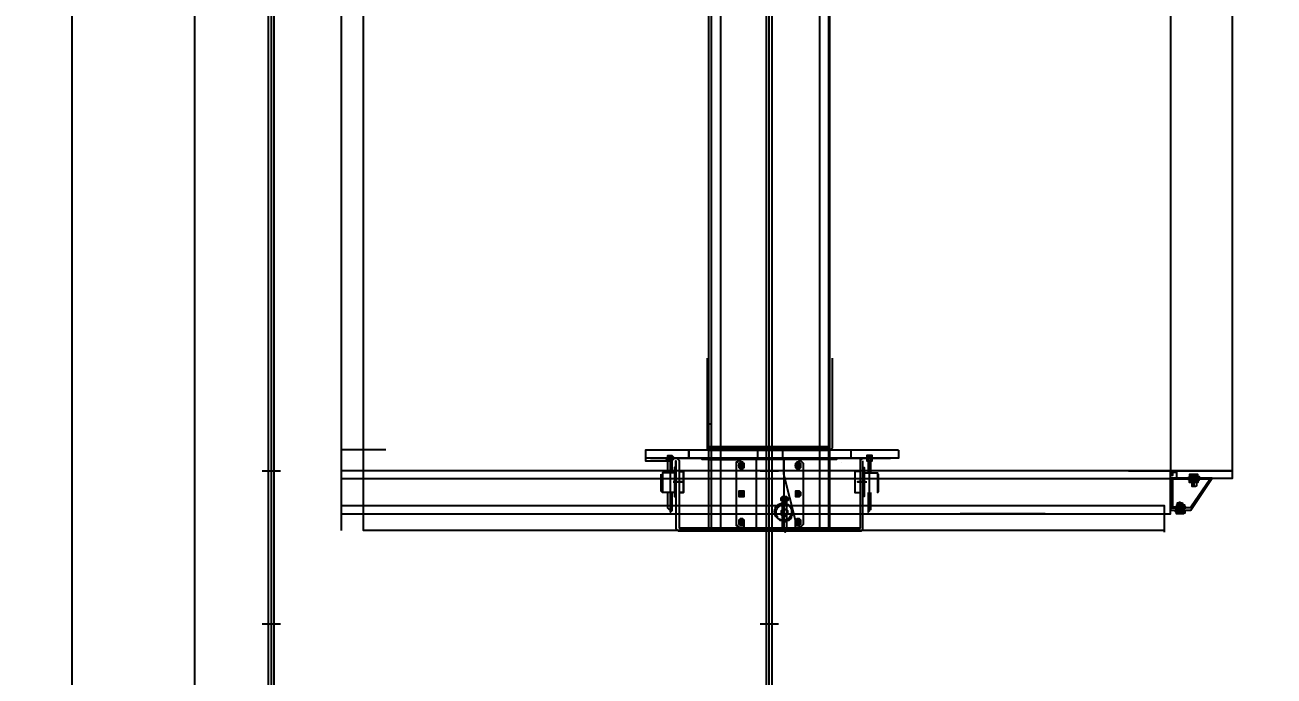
# Model space of a CAD drawing. Header units: millimetres. Extents: x -665 to 1025117, y -27997 to 4210.
# Drawn here: x 1373 to 3412, y -24729 to -23667 of the extents above; entities that cross this region are included whole.
import ezdxf

# ---------------------------------------------------------------- set-up
doc = ezdxf.new("R2010")
doc.units = ezdxf.units.MM
for name, color, linetype in [('$2$PDF_0', 7, 'Continuous'), ('AA_Architecture', 7, 'Continuous'), ('AA_Rail', 7, 'Continuous')]:
    doc.layers.add(name, color=color, linetype=linetype)
doc.layers.add('AA_Datum', color=7, linetype='Continuous', plot=False)
doc.styles.add('Century Gothic$001H0', font='cent.shx')
doc.dimstyles.new('Copy of ISO-25', dxfattribs={"dimtxt": 250, "dimasz": 80, "dimexe": 1.25, "dimexo": 0.625, "dimtad": 1, "dimtxsty": 'Century Gothic$001H0', "dimblk": 'ARCHTICK', "dimcen": 2.5, "dimadec": 0, "dimazin": 0, "dimtfac": 1, "dimtmove": 0, "dimatfit": 3, "dimfxl": 1, "dimarcsym": 0})

# ---------------------------------------------------------------- blocks, each defined once
blk = doc.blocks.new('_ArchTick')
at = {"color": 0, "linetype": 'ByBlock', "const_width": 0.15}
blk.add_lwpolyline([(-0.5, -0.5), (0.5, 0.5)], dxfattribs=at)
blk = doc.blocks.new('*D109')
at = {"color": 0, "lineweight": -2, "transparency": 16777216}
for p, q in [((3650, -8194.2), (249.4, -8194.2)), ((250.6, -25694.2), (250.6, -8194.2)), ((3650, -25694.2), (249.4, -25694.2))]:
    blk.add_line(p, q, dxfattribs=at)
at = {"layer": 'Defpoints', "color": 0, "transparency": 16777216}
for p in [(250.6, -8194.2), (3650.6, -8194.2), (3650.6, -25694.2)]:
    blk.add_point(p, dxfattribs=at)
at = {"color": 0, "lineweight": -2, "transparency": 16777216, "xscale": 80, "yscale": 80, "zscale": 80}
for p, rotation in [((250.6, -8194.2), 90), ((250.6, -25694.2), 270)]:
    blk.add_blockref('_ArchTick', p, dxfattribs=dict(at, rotation=rotation))
at = {"color": 0, "transparency": 16777216, "insert": (125, -16944.2), "char_height": 250, "attachment_point": 5, "rotation": 90, "style": 'Century Gothic$001H0'}
blk.add_mtext('SHAFT TOTAL HEIGHT 17500', dxfattribs=at)

msp = doc.modelspace()

# ---------------------------------------------------------------- linework, layer by layer
at = {"layer": '$2$PDF_0', "lineweight": 25}
for points in [[(3233.024, -24491.868), (1925.625, -24491.868), (1925.625, -22094.249), (3250.625, -22094.249), (3250.625, -22506.779), (3311.251, -22506.779), (3311.251, -22476.931), (3313.207, -22476.931), (3313.207, -22506.779), (3313.207, -22508.535), (3311.251, -22508.535), (3250.625, -22508.535), (3248.669, -22506.779), (3248.669, -22094.249)], [(1925.625, -24491.868), (1925.625, -22194.249)], [(2687.103, -24492.098), (2687.103, -22640.666), (2489.188, -22640.666), (2489.188, -24492.098)], [(2493.491, -22640.666), (2493.491, -24492.098)], [(2508.549, -22640.666), (2508.549, -24492.098)], [(2669.893, -22640.666), (2669.893, -24492.098)], [(2684.952, -22640.666), (2684.952, -24492.098)], [(2487.037, -24210.285), (2487.037, -24354.418), (2487.037, -24356.569), (2487.037, -24358.721), (2489.188, -24358.721), (2489.188, -24360.872), (2491.339, -24360.872), (2684.952, -24360.872), (2687.103, -24360.872), (2689.254, -24358.721), (2691.405, -24356.569), (2691.405, -24354.418), (2691.405, -24210.285)], [(2489.188, -24212.436), (2489.188, -24356.569), (2687.103, -24356.569), (2687.103, -24212.436)], [(2489.188, -24317.847), (2493.491, -24317.847)], [(2684.952, -24317.847), (2687.103, -24317.847)], [(2798.968, -24360.872), (2385.928, -24360.872), (2385.928, -24378.082), (2424.651, -24378.082)], [(2798.968, -24360.872), (2798.968, -24373.779), (2743.035, -24373.779), (2740.884, -24373.779), (2738.733, -24373.779), (2738.733, -24375.931), (2736.582, -24375.931), (2736.582, -24378.082), (2736.582, -24487.795), (2441.861, -24487.795), (2736.582, -24487.795)], [(2489.188, -24354.418), (2687.103, -24354.418)], [(2568.784, -24360.872), (2568.784, -24373.779), (2568.784, -24375.931)], [(2609.658, -24360.872), (2609.658, -24373.779), (2609.658, -24375.931), (2609.658, -24373.779)], [(2721.523, -24360.872), (2721.523, -24373.779)], [(2424.651, -24373.779), (2385.928, -24373.779)], [(2422.5, -24397.443), (2422.5, -24380.233), (2422.5, -24378.082), (2422.5, -24375.931), (2420.348, -24375.931), (2420.348, -24373.779), (2422.5, -24371.628), (2422.5, -24369.477), (2424.651, -24369.477), (2426.802, -24369.477), (2428.953, -24369.477), (2431.105, -24371.628), (2431.105, -24373.779), (2431.105, -24375.931), (2428.953, -24378.082), (2428.953, -24380.233), (2428.953, -24397.443)], [(2426.802, -24397.443), (2426.802, -24380.233), (2426.802, -24378.082), (2426.802, -24375.931), (2428.953, -24375.931), (2428.953, -24373.779), (2428.953, -24371.628), (2426.802, -24371.628), (2424.651, -24371.628), (2424.651, -24373.779), (2422.5, -24373.779), (2424.651, -24373.779), (2424.651, -24375.931), (2424.651, -24378.082), (2426.802, -24378.082), (2426.802, -24380.233)], [(2431.105, -24375.931), (2431.105, -24375.931)], [(2441.861, -24487.795), (2441.861, -24378.082), (2439.71, -24375.931), (2439.71, -24373.779), (2437.558, -24373.779), (2435.407, -24373.779), (2437.558, -24373.779), (2439.71, -24375.931), (2441.861, -24378.082)], [(2435.407, -24436.165), (2435.407, -24378.082), (2435.407, -24485.644), (2435.407, -24487.795), (2437.558, -24489.947), (2439.71, -24492.098), (2441.861, -24492.098), (2736.582, -24492.098), (2738.733, -24492.098), (2740.884, -24489.947), (2740.884, -24487.795), (2740.884, -24485.644), (2740.884, -24378.082)], [(2491.339, -24375.931), (2534.364, -24375.931)], [(2542.969, -24380.233), (2542.969, -24390.989), (2542.969, -24382.384), (2542.969, -24384.536), (2545.121, -24384.536), (2545.121, -24386.687), (2542.969, -24386.687), (2542.969, -24388.838), (2540.818, -24388.838), (2540.818, -24386.687), (2538.667, -24386.687), (2538.667, -24384.536), (2540.818, -24384.536), (2540.818, -24382.384), (2542.969, -24382.384)], [(2566.633, -24375.931), (2566.633, -24487.795)], [(2631.17, -24487.795), (2631.17, -24474.888), (2611.809, -24399.594), (2611.809, -24375.931), (2611.809, -24487.795), (2611.809, -24489.947), (2609.658, -24487.795), (2609.658, -24461.98), (2609.658, -24446.922), (2609.658, -24444.77), (2609.658, -24442.619), (2607.507, -24442.619), (2607.507, -24440.468), (2607.507, -24438.317), (2609.658, -24436.165), (2611.809, -24436.165), (2613.96, -24436.165), (2616.112, -24436.165), (2616.112, -24438.317), (2618.263, -24438.317), (2618.263, -24440.468), (2618.263, -24442.619), (2616.112, -24442.619), (2616.112, -24444.77), (2616.112, -24446.922), (2616.112, -24461.98), (2616.112, -24492.098), (2613.96, -24494.249), (2611.809, -24492.098), (2611.809, -24461.98), (2611.809, -24446.922)], [(2687.103, -24375.931), (2644.078, -24375.931)], [(2706.464, -24380.233), (2706.464, -24380.233)], [(2753.791, -24397.443), (2753.791, -24380.233), (2753.791, -24378.082), (2755.943, -24378.082), (2755.943, -24375.931), (2755.943, -24373.779), (2755.943, -24371.628), (2755.943, -24369.477), (2753.791, -24369.477), (2751.64, -24369.477), (2749.489, -24369.477), (2747.338, -24369.477), (2747.338, -24371.628), (2747.338, -24373.779), (2747.338, -24375.931), (2747.338, -24378.082), (2749.489, -24378.082), (2749.489, -24380.233), (2749.489, -24397.443)], [(2751.64, -24397.443), (2751.64, -24380.233), (2751.64, -24378.082), (2749.489, -24375.931), (2749.489, -24373.779), (2749.489, -24371.628), (2751.64, -24371.628), (2753.791, -24371.628), (2753.791, -24373.779), (2753.791, -24375.931), (2751.64, -24378.082), (2751.64, -24380.233)], [(1889.439, -24464.487), (3242.802, -24464.487), (3242.802, -24394.249), (1889.439, -24394.249)], [(2433.256, -24397.443), (2413.895, -24397.443), (2413.895, -24429.712), (2411.743, -24427.56), (2411.743, -24399.594)], [(2426.802, -24438.317), (2426.802, -24386.687)], [(2538.667, -24386.687), (2547.272, -24384.536), (2538.667, -24386.687)], [(2542.969, -24382.384), (2542.969, -24382.384)], [(2542.969, -24388.838), (2542.969, -24388.838)], [(2631.17, -24386.687), (2639.775, -24384.536), (2631.17, -24386.687)], [(2631.17, -24384.536), (2631.17, -24384.536)], [(2635.473, -24382.384), (2635.473, -24382.384)], [(2635.473, -24388.838), (2635.473, -24388.838)], [(2736.582, -24395.292), (2727.977, -24395.292), (2727.977, -24429.712), (2736.582, -24429.712)], [(2743.035, -24397.443), (2764.548, -24397.443), (2764.548, -24429.712), (2766.699, -24427.56), (2766.699, -24399.594)], [(2751.64, -24438.317), (2751.64, -24386.687)], [(3174.354, -24394.249), (3242.802, -24394.249), (3180.221, -24394.249)], [(3311.251, -24406.154), (3344.498, -24406.154), (3344.498, -24394.249), (3342.542, -24394.249), (3242.802, -24394.249), (3287.783, -24394.249)], [(3256.492, -24394.249), (3242.802, -24394.249), (3242.802, -24400.202), (3242.802, -24401.392), (3244.758, -24401.392), (3246.714, -24401.392), (3246.714, -24400.202), (3246.714, -24396.63), (3248.669, -24396.63), (3252.581, -24396.63), (3252.581, -24404.963), (3252.581, -24406.154), (3254.536, -24406.154), (3276.049, -24406.154)], [(3248.669, -24396.63), (3248.669, -24396.63)], [(3279.96, -24394.249), (3270.182, -24394.249)], [(3285.827, -24400.202), (3276.049, -24400.202)], [(3279.96, -24404.963), (3278.004, -24403.773), (3278.004, -24401.392)], [(3281.916, -24420.44), (3281.916, -24399.011)], [(3281.916, -24400.202), (3281.916, -24400.202)], [(3281.916, -24403.773), (3281.916, -24400.202), (3281.916, -24403.773)], [(3285.827, -24401.392), (3285.827, -24403.773)], [(3242.802, -24407.344), (1889.439, -24407.344)], [(2431.105, -24412.502), (2446.163, -24412.502), (2431.105, -24412.502)], [(2745.186, -24412.502), (2732.279, -24412.502), (2747.338, -24412.502)], [(3246.714, -24406.154), (3246.714, -24406.154)], [(3279.96, -24408.535), (3278.004, -24409.725), (3278.004, -24413.297), (3276.049, -24413.297), (3274.093, -24413.297), (3274.093, -24409.725), (3287.783, -24409.725), (3287.783, -24413.297), (3285.827, -24413.297), (3281.916, -24413.297), (3279.96, -24413.297), (3278.004, -24413.297), (3278.004, -24418.059), (3278.004, -24419.249), (3283.872, -24419.249), (3285.827, -24418.059), (3285.827, -24413.297)], [(3274.093, -24413.297), (3274.093, -24413.297)], [(3285.827, -24409.725), (3285.827, -24413.297), (3276.049, -24413.297)], [(3283.872, -24404.963), (3281.916, -24403.773)], [(3283.872, -24408.535), (3281.916, -24409.725)], [(3285.827, -24406.154), (3291.694, -24406.154)], [(3285.827, -24413.297), (3285.827, -24413.297)], [(2433.256, -24429.712), (2413.895, -24429.712)], [(2426.802, -24455.527), (2424.651, -24457.678), (2422.5, -24455.527), (2422.5, -24429.712)], [(2428.953, -24429.712), (2428.953, -24459.829), (2426.802, -24461.98), (2426.802, -24459.829), (2426.802, -24429.712)], [(2538.667, -24431.863), (2538.667, -24431.863)], [(2542.969, -24427.56), (2542.969, -24436.165), (2542.969, -24427.56)], [(2542.969, -24429.712), (2542.969, -24429.712)], [(2542.969, -24436.165), (2542.969, -24436.165)], [(2545.121, -24431.863), (2545.121, -24431.863)], [(2547.272, -24431.863), (2547.272, -24431.863)], [(2613.96, -24442.619), (2613.96, -24442.619)], [(2631.17, -24431.863), (2631.17, -24431.863)], [(2635.473, -24427.56), (2635.473, -24436.165), (2635.473, -24427.56)], [(2635.473, -24427.56), (2635.473, -24436.165), (2635.473, -24427.56)], [(2635.473, -24429.712), (2635.473, -24429.712)], [(2635.473, -24436.165), (2635.473, -24436.165)], [(2637.624, -24431.863), (2637.624, -24431.863)], [(2639.775, -24431.863), (2639.775, -24431.863)], [(2749.489, -24429.712), (2749.489, -24459.829), (2749.489, -24461.98), (2751.64, -24459.829), (2751.64, -24429.712)], [(2751.64, -24455.527), (2753.791, -24457.678), (2753.791, -24455.527), (2753.791, -24429.712)], [(3233.024, -24494.249), (3233.024, -24451.392), (1889.439, -24451.392)], [(3264.315, -24450.202), (3252.581, -24450.202)], [(3254.536, -24460.916), (3254.536, -24463.297), (3254.536, -24464.487), (3252.581, -24464.487), (3252.581, -24463.297), (3252.581, -24460.916), (3266.27, -24460.916), (3266.27, -24463.297), (3264.315, -24463.297), (3264.315, -24464.487), (3262.359, -24464.487), (3262.359, -24463.297), (3260.403, -24464.487), (3256.492, -24464.487), (3254.536, -24463.297)], [(3252.581, -24463.297), (3252.581, -24463.297)], [(3254.536, -24453.773), (3254.536, -24450.202)], [(3256.492, -24459.725), (3256.492, -24460.916)], [(3258.448, -24465.678), (3258.448, -24444.249)], [(3260.403, -24459.725), (3260.403, -24460.916)], [(3262.359, -24450.202), (3262.359, -24453.773)], [(3262.359, -24463.297), (3262.359, -24460.916)], [(3262.359, -24463.297), (3262.359, -24463.297)], [(2538.667, -24479.19), (2547.272, -24477.039), (2538.667, -24479.19)], [(2542.969, -24472.737), (2542.969, -24483.493), (2542.969, -24472.737)], [(2542.969, -24474.888), (2542.969, -24474.888)], [(2542.969, -24481.342), (2542.969, -24481.342)], [(2547.272, -24487.795), (2547.272, -24474.888)], [(2631.17, -24479.19), (2639.775, -24477.039), (2631.17, -24479.19)], [(2631.17, -24477.039), (2631.17, -24477.039)], [(2635.473, -24472.737), (2635.473, -24483.493), (2635.473, -24472.737)], [(2635.473, -24472.737), (2635.473, -24483.493), (2635.473, -24472.737)], [(2635.473, -24474.888), (2635.473, -24474.888)], [(2635.473, -24481.342), (2635.473, -24481.342)], [(3038.567, -24464.487), (2899.713, -24464.487)], [(3264.315, -24464.487), (3252.581, -24464.487)]]:
    msp.add_lwpolyline(points, dxfattribs=at)
for points in [[(3242.802, -22508.535), (3242.802, -24394.249), (3344.498, -24394.249), (3344.498, -22508.535)], [(2456.92, -24373.779), (2456.92, -24360.872)], [(2394.533, -24373.779), (2786.06, -24373.779)], [(2697.859, -24373.779), (2697.859, -24375.931), (2478.432, -24375.931), (2478.432, -24373.779)], [(2542.969, -24375.931), (2540.818, -24378.082), (2538.667, -24378.082), (2536.516, -24378.082), (2536.516, -24380.233), (2534.364, -24380.233), (2534.364, -24382.384), (2534.364, -24384.536), (2534.364, -24386.687), (2534.364, -24479.19), (2534.364, -24481.342), (2534.364, -24483.493), (2536.516, -24483.493), (2536.516, -24485.644), (2538.667, -24485.644), (2540.818, -24487.795), (2542.969, -24487.795), (2635.473, -24487.795), (2637.624, -24487.795), (2637.624, -24485.644), (2639.775, -24485.644), (2641.927, -24483.493), (2644.078, -24481.342), (2644.078, -24479.19), (2644.078, -24386.687), (2644.078, -24384.536), (2644.078, -24382.384), (2641.927, -24380.233), (2639.775, -24378.082), (2637.624, -24378.082), (2635.473, -24375.931)], [(2547.272, -24386.687), (2547.272, -24384.536), (2547.272, -24382.384), (2545.121, -24382.384), (2545.121, -24380.233), (2542.969, -24380.233), (2540.818, -24380.233), (2540.818, -24382.384), (2538.667, -24382.384), (2538.667, -24384.536), (2538.667, -24386.687), (2538.667, -24388.838), (2540.818, -24390.989), (2542.969, -24390.989), (2545.121, -24390.989), (2545.121, -24388.838), (2547.272, -24388.838)], [(2639.775, -24386.687), (2639.775, -24384.536), (2639.775, -24382.384), (2637.624, -24382.384), (2637.624, -24380.233), (2635.473, -24380.233), (2633.322, -24380.233), (2633.322, -24382.384), (2631.17, -24382.384), (2631.17, -24384.536), (2631.17, -24386.687), (2631.17, -24388.838), (2633.322, -24390.989), (2635.473, -24390.989), (2637.624, -24390.989), (2637.624, -24388.838), (2639.775, -24388.838)], [(2635.473, -24382.384), (2635.473, -24384.536), (2637.624, -24384.536), (2637.624, -24386.687), (2635.473, -24386.687), (2635.473, -24388.838), (2633.322, -24388.838), (2633.322, -24386.687), (2631.17, -24386.687), (2631.17, -24384.536), (2633.322, -24384.536), (2633.322, -24382.384), (2635.473, -24382.384), (2635.473, -24390.989), (2635.473, -24380.233), (2635.473, -24390.989), (2635.473, -24382.384), (2635.473, -24384.536), (2637.624, -24384.536), (2637.624, -24386.687), (2635.473, -24386.687), (2635.473, -24388.838), (2633.322, -24388.838), (2633.322, -24386.687), (2631.17, -24386.687), (2631.17, -24384.536), (2633.322, -24384.536), (2633.322, -24382.384)], [(2639.775, -24386.687), (2631.17, -24384.536), (2639.775, -24386.687), (2639.775, -24384.536), (2639.775, -24382.384), (2637.624, -24382.384), (2637.624, -24380.233), (2635.473, -24380.233), (2633.322, -24380.233), (2633.322, -24382.384), (2631.17, -24382.384), (2631.17, -24384.536), (2631.17, -24386.687), (2631.17, -24388.838), (2633.322, -24390.989), (2635.473, -24390.989), (2637.624, -24390.989), (2637.624, -24388.838), (2639.775, -24388.838)], [(2435.407, -24388.838), (2433.256, -24388.838), (2433.256, -24436.165), (2435.407, -24436.165)], [(2435.407, -24388.838), (2433.256, -24388.838), (2433.256, -24436.165), (2435.407, -24436.165)], [(2441.861, -24429.712), (2448.315, -24429.712), (2448.315, -24395.292), (2441.861, -24395.292), (2448.315, -24395.292), (2448.315, -24429.712)], [(2740.884, -24388.838), (2743.035, -24388.838), (2743.035, -24436.165), (2740.884, -24436.165)], [(3287.783, -24403.773), (3287.783, -24401.392), (3287.783, -24400.202), (3285.827, -24400.202), (3285.827, -24401.392), (3281.916, -24400.202), (3279.96, -24400.202), (3278.004, -24401.392), (3276.049, -24400.202), (3274.093, -24400.202), (3274.093, -24401.392), (3274.093, -24403.773)], [(3268.226, -24454.963), (3268.226, -24453.773), (3246.714, -24453.773), (3246.714, -24407.344), (3305.384, -24407.344), (3307.34, -24407.344), (3307.34, -24408.535), (3276.049, -24453.773), (3276.049, -24454.963), (3242.802, -24454.963), (3242.802, -24458.535), (3276.049, -24458.535), (3311.251, -24406.154), (3246.714, -24406.154), (3244.758, -24406.154), (3244.758, -24407.344), (3242.802, -24407.344), (3242.802, -24452.582), (3242.802, -24453.773), (3244.758, -24453.773), (3244.758, -24454.963), (3246.714, -24454.963)], [(3274.093, -24404.963), (3274.093, -24403.773), (3289.739, -24403.773), (3289.739, -24404.963), (3289.739, -24406.154), (3272.137, -24406.154), (3272.137, -24404.963), (3289.739, -24404.963)], [(3289.739, -24408.535), (3272.137, -24408.535), (3272.137, -24407.344), (3289.739, -24407.344), (3289.739, -24408.535), (3274.093, -24408.535), (3274.093, -24409.725), (3289.739, -24409.725)], [(2538.667, -24431.863), (2547.272, -24431.863), (2547.272, -24429.712), (2547.272, -24427.56), (2545.121, -24427.56), (2542.969, -24427.56), (2540.818, -24427.56), (2538.667, -24427.56), (2538.667, -24429.712), (2538.667, -24431.863), (2538.667, -24434.014), (2538.667, -24436.165), (2540.818, -24436.165), (2542.969, -24436.165), (2545.121, -24436.165), (2547.272, -24436.165), (2547.272, -24434.014), (2547.272, -24431.863)], [(2542.969, -24436.165), (2542.969, -24434.014), (2540.818, -24434.014), (2540.818, -24431.863), (2538.667, -24431.863), (2540.818, -24431.863), (2540.818, -24429.712), (2542.969, -24429.712), (2542.969, -24427.56), (2542.969, -24429.712), (2545.121, -24429.712), (2545.121, -24431.863), (2545.121, -24434.014), (2542.969, -24434.014)], [(2609.658, -24442.619), (2609.658, -24440.468), (2609.658, -24438.317), (2611.809, -24438.317), (2613.96, -24438.317), (2613.96, -24440.468), (2616.112, -24440.468), (2613.96, -24440.468), (2613.96, -24442.619), (2613.96, -24444.77), (2611.809, -24444.77), (2611.809, -24446.922), (2611.809, -24444.77), (2611.809, -24442.619)], [(2631.17, -24431.863), (2639.775, -24431.863), (2639.775, -24429.712), (2637.624, -24427.56), (2635.473, -24427.56), (2633.322, -24427.56), (2631.17, -24427.56), (2631.17, -24429.712), (2631.17, -24431.863), (2631.17, -24434.014), (2631.17, -24436.165), (2633.322, -24436.165), (2635.473, -24436.165), (2637.624, -24436.165), (2639.775, -24434.014), (2639.775, -24431.863)], [(2635.473, -24436.165), (2635.473, -24434.014), (2633.322, -24434.014), (2633.322, -24431.863), (2631.17, -24431.863), (2633.322, -24431.863), (2633.322, -24429.712), (2635.473, -24429.712), (2635.473, -24427.56), (2635.473, -24429.712), (2637.624, -24429.712), (2637.624, -24431.863), (2637.624, -24434.014), (2635.473, -24434.014)], [(2639.775, -24431.863), (2631.17, -24431.863), (2639.775, -24431.863), (2639.775, -24429.712), (2637.624, -24427.56), (2635.473, -24427.56), (2633.322, -24427.56), (2631.17, -24427.56), (2631.17, -24429.712), (2631.17, -24431.863), (2631.17, -24434.014), (2631.17, -24436.165), (2633.322, -24436.165), (2635.473, -24436.165), (2637.624, -24436.165), (2639.775, -24434.014)], [(2631.17, -24431.863), (2633.322, -24431.863), (2633.322, -24429.712), (2635.473, -24429.712), (2635.473, -24427.56), (2635.473, -24429.712), (2637.624, -24429.712), (2637.624, -24431.863), (2637.624, -24434.014), (2635.473, -24434.014), (2635.473, -24436.165), (2633.322, -24434.014), (2633.322, -24431.863)], [(2626.868, -24461.98), (2626.868, -24459.829), (2624.717, -24457.678), (2624.717, -24455.527), (2622.565, -24453.375), (2620.414, -24451.224), (2618.263, -24451.224), (2616.112, -24449.073), (2613.96, -24449.073), (2609.658, -24449.073), (2607.507, -24449.073), (2605.356, -24451.224), (2603.204, -24453.375), (2601.053, -24453.375), (2601.053, -24455.527), (2598.902, -24459.829), (2598.902, -24461.98), (2598.902, -24464.132), (2598.902, -24466.283), (2601.053, -24468.434), (2601.053, -24470.585), (2603.204, -24472.737), (2605.356, -24474.888), (2607.507, -24474.888), (2609.658, -24477.039), (2613.96, -24477.039), (2616.112, -24477.039), (2618.263, -24474.888), (2620.414, -24474.888), (2622.565, -24472.737), (2624.717, -24470.585), (2624.717, -24468.434), (2626.868, -24466.283)], [(2618.263, -24461.98), (2618.263, -24459.829), (2616.112, -24459.829), (2616.112, -24457.678), (2613.96, -24457.678), (2611.809, -24457.678), (2609.658, -24457.678), (2607.507, -24459.829), (2607.507, -24461.98), (2607.507, -24464.132), (2607.507, -24466.283), (2609.658, -24466.283), (2609.658, -24468.434), (2611.809, -24468.434), (2613.96, -24468.434), (2616.112, -24466.283), (2618.263, -24464.132)], [(3250.625, -24459.725), (3266.27, -24459.725), (3250.625, -24459.725), (3250.625, -24460.916), (3266.27, -24460.916), (3266.27, -24459.725), (3266.27, -24458.535), (3250.625, -24458.535)], [(3266.27, -24453.773), (3266.27, -24450.202), (3264.315, -24450.202), (3262.359, -24450.202), (3260.403, -24450.202), (3256.492, -24450.202), (3254.536, -24450.202), (3252.581, -24450.202), (3252.581, -24453.773)], [(3262.359, -24446.63), (3262.359, -24450.202), (3254.536, -24450.202), (3254.536, -24446.63)], [(2547.272, -24479.19), (2547.272, -24477.039), (2547.272, -24474.888), (2545.121, -24474.888), (2545.121, -24472.737), (2542.969, -24472.737), (2540.818, -24472.737), (2540.818, -24474.888), (2538.667, -24474.888), (2538.667, -24477.039), (2538.667, -24479.19), (2538.667, -24481.342), (2540.818, -24481.342), (2540.818, -24483.493), (2542.969, -24483.493), (2545.121, -24483.493), (2545.121, -24481.342), (2547.272, -24481.342)], [(2542.969, -24481.342), (2542.969, -24479.19), (2545.121, -24479.19), (2545.121, -24477.039), (2542.969, -24477.039), (2542.969, -24474.888), (2540.818, -24474.888), (2540.818, -24477.039), (2538.667, -24477.039), (2538.667, -24479.19), (2540.818, -24479.19), (2540.818, -24481.342)], [(2639.775, -24479.19), (2639.775, -24477.039), (2639.775, -24474.888), (2637.624, -24474.888), (2637.624, -24472.737), (2635.473, -24472.737), (2633.322, -24472.737), (2633.322, -24474.888), (2631.17, -24474.888), (2631.17, -24477.039), (2631.17, -24479.19), (2631.17, -24481.342), (2633.322, -24481.342), (2633.322, -24483.493), (2635.473, -24483.493), (2637.624, -24483.493), (2637.624, -24481.342), (2639.775, -24481.342)], [(2639.775, -24479.19), (2631.17, -24477.039), (2639.775, -24479.19), (2639.775, -24477.039), (2639.775, -24474.888), (2637.624, -24474.888), (2637.624, -24472.737), (2635.473, -24472.737), (2633.322, -24472.737), (2633.322, -24474.888), (2631.17, -24474.888), (2631.17, -24477.039), (2631.17, -24479.19), (2631.17, -24481.342), (2633.322, -24481.342), (2633.322, -24483.493), (2635.473, -24483.493), (2637.624, -24483.493), (2637.624, -24481.342), (2639.775, -24481.342)], [(2635.473, -24481.342), (2635.473, -24479.19), (2637.624, -24479.19), (2637.624, -24477.039), (2635.473, -24477.039), (2635.473, -24474.888), (2633.322, -24474.888), (2633.322, -24477.039), (2631.17, -24477.039), (2631.17, -24479.19), (2633.322, -24479.19), (2633.322, -24481.342)], [(2631.17, -24479.19), (2633.322, -24479.19), (2633.322, -24481.342), (2635.473, -24481.342), (2635.473, -24479.19), (2637.624, -24479.19), (2637.624, -24477.039), (2635.473, -24477.039), (2635.473, -24474.888), (2633.322, -24474.888), (2633.322, -24477.039), (2631.17, -24477.039)]]:
    msp.add_lwpolyline(points, close=True, dxfattribs=at)
msp.add_circle((2610.734, -24460.904), 13.983, dxfattribs=at)
for p, q in [((1889.439, -22094.249), (1889.439, -24491.868)), ((3242.802, -22508.535), (3242.802, -24394.249)), ((1962.242, -24359.903), (1889.439, -24359.903))]:
    msp.add_line(p, q)
at = {"layer": 'AA_Architecture'}
for p, q in [((1450.625, -24394.249), (1450.625, -21394.249)), ((1650.625, -24394.249), (1650.625, -21394.249)), ((1450.625, -25694.249), (1450.625, -24394.249)), ((1650.625, -25694.249), (1650.625, -24394.249))]:
    msp.add_line(p, q, dxfattribs=at)
at = {"layer": 'AA_Datum'}
for p, q in [((1775.625, -25694.249), (1775.625, -8194.249)), ((2588.125, -25694.249), (2588.125, -8194.249)), ((1760.625, -24394.249), (1790.625, -24394.249)), ((2573.125, -24394.249), (2603.125, -24394.249)), ((1760.625, -24644.249), (1790.625, -24644.249)), ((2573.125, -24644.249), (2603.125, -24644.249))]:
    msp.add_line(p, q, dxfattribs=at)
at = {"layer": 'AA_Rail'}
for p, q in [((1770.975, -25694.249), (1770.975, -8194.249)), ((1780.275, -25694.249), (1780.275, -8194.249)), ((2583.625, -25694.249), (2583.625, -8194.249)), ((2592.625, -25694.249), (2592.625, -8194.249))]:
    msp.add_line(p, q, dxfattribs=at)

# ---------------------------------------------------------------- dimensions: what is measured, and where the dimension line sits
dim = msp.add_linear_dim(base=(250.625, -8194.249), p1=(3650.625, -25694.249), p2=(3650.625, -8194.249), angle=90, text='SHAFT TOTAL HEIGHT <>', dimstyle='Copy of ISO-25')
dim.commit()
dim.dimension.update_dxf_attribs({"geometry": '*D109', "text_midpoint": (125, -16944.249)})

doc.saveas('drawing.dxf')
